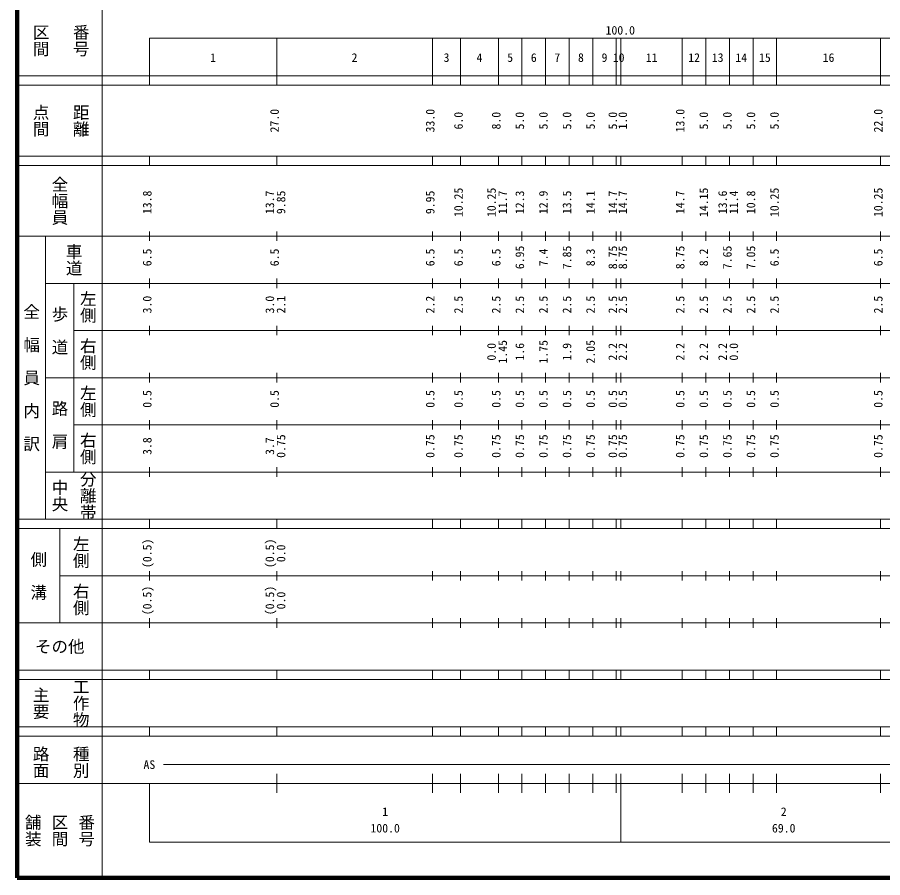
# Model space of a CAD drawing. Units: millimetres on the paper, enlarged 1000 times. Extents: x 40000 to 680000, y 20000 to 380000.
# Drawn here: x 40000 to 223487, y 20000 to 202409 of the extents above; entities that cross this region are included whole.
import ezdxf
from ezdxf.enums import TextEntityAlignment as Align

# ---------------------------------------------------------------- set-up
doc = ezdxf.new("R2010")
doc.units = ezdxf.units.MM
doc.header["$LTSCALE"] = 1000
doc.layers.add('M-TTL', color=2, linetype='Continuous', lineweight=140)
doc.layers.add('M-TTL-BAND', color=7, linetype='Continuous', lineweight=13)
doc.styles.add('@ＭＳ ゴシック', font='')
doc.styles.add('ＭＳ ゴシック', font='')
doc.styles.get('@ＭＳ ゴシック').set_extended_font_data('@MS Gothic')
doc.styles.get('ＭＳ ゴシック').set_extended_font_data('MS Gothic')

msp = doc.modelspace()

# ---------------------------------------------------------------- linework, layer by layer
at = {"layer": 'M-TTL'}
for p, q in [((40000, 380000), (40000, 20000)), ((40000, 20000), (680000, 20000))]:
    msp.add_line(p, q, dxfattribs=at)
at = {"layer": 'M-TTL-BAND'}
for p, q in [((58000, 370000), (58000, 20000)), ((68000, 198000), (579000, 198000)), ((68000, 198000), (68000, 188000)), ((95000, 188000), (95000, 198000)), ((128000, 188000), (128000, 198000)), ((134000, 188000), (134000, 198000)), ((142000, 188000), (142000, 198000)), ((147000, 188000), (147000, 198000)), ((152000, 188000), (152000, 198000)), ((157000, 188000), (157000, 198000)), ((162000, 188000), (162000, 198000)), ((167000, 188000), (167000, 198000)), ((168000, 188000), (168000, 198000)), ((181000, 188000), (181000, 198000)), ((186000, 188000), (186000, 198000)), ((191000, 188000), (191000, 198000)), ((196000, 188000), (196000, 198000)), ((201000, 188000), (201000, 198000)), ((223000, 188000), (223000, 198000)), ((40000, 190000), (579000, 190000)), ((40000, 188000), (579000, 188000)), ((40000, 173000), (579000, 173000)), ((68000, 171000), (68000, 173000)), ((95000, 171000), (95000, 173000)), ((128000, 171000), (128000, 173000)), ((134000, 171000), (134000, 173000)), ((142000, 171000), (142000, 173000)), ((147000, 171000), (147000, 173000)), ((152000, 171000), (152000, 173000)), ((157000, 171000), (157000, 173000)), ((162000, 171000), (162000, 173000)), ((167000, 171000), (167000, 173000)), ((168000, 171000), (168000, 173000)), ((181000, 171000), (181000, 173000)), ((186000, 171000), (186000, 173000)), ((191000, 171000), (191000, 173000)), ((196000, 171000), (196000, 173000)), ((201000, 171000), (201000, 173000)), ((223000, 171000), (223000, 173000)), ((40000, 171000), (579000, 171000)), ((40000, 156000), (579000, 156000)), ((46000, 96000), (46000, 156000)), ((68000, 155000), (68000, 157000)), ((95000, 155000), (95000, 157000)), ((128000, 155000), (128000, 157000)), ((134000, 155000), (134000, 157000)), ((142000, 155000), (142000, 157000)), ((147000, 155000), (147000, 157000)), ((152000, 155000), (152000, 157000)), ((157000, 155000), (157000, 157000)), ((162000, 155000), (162000, 157000)), ((167000, 155000), (167000, 157000)), ((168000, 155000), (168000, 157000)), ((181000, 155000), (181000, 157000)), ((186000, 155000), (186000, 157000)), ((191000, 155000), (191000, 157000)), ((196000, 155000), (196000, 157000)), ((201000, 155000), (201000, 157000)), ((223000, 155000), (223000, 157000)), ((68000, 145000), (68000, 147000)), ((95000, 145000), (95000, 147000)), ((128000, 145000), (128000, 147000)), ((134000, 145000), (134000, 147000)), ((142000, 145000), (142000, 147000)), ((147000, 145000), (147000, 147000)), ((152000, 145000), (152000, 147000)), ((157000, 145000), (157000, 147000)), ((162000, 145000), (162000, 147000)), ((167000, 145000), (167000, 147000)), ((168000, 145000), (168000, 147000)), ((181000, 145000), (181000, 147000)), ((186000, 145000), (186000, 147000)), ((191000, 145000), (191000, 147000)), ((196000, 145000), (196000, 147000)), ((201000, 145000), (201000, 147000)), ((223000, 145000), (223000, 147000)), ((46000, 146000), (579000, 146000)), ((52000, 146000), (52000, 106000)), ((52000, 136000), (579000, 136000)), ((68000, 135000), (68000, 137000)), ((95000, 135000), (95000, 137000)), ((128000, 135000), (128000, 137000)), ((134000, 135000), (134000, 137000)), ((142000, 135000), (142000, 137000)), ((147000, 135000), (147000, 137000)), ((152000, 135000), (152000, 137000)), ((157000, 135000), (157000, 137000)), ((162000, 135000), (162000, 137000)), ((167000, 135000), (167000, 137000)), ((168000, 135000), (168000, 137000)), ((181000, 135000), (181000, 137000)), ((186000, 135000), (186000, 137000)), ((191000, 135000), (191000, 137000)), ((196000, 135000), (196000, 137000)), ((201000, 135000), (201000, 137000)), ((223000, 135000), (223000, 137000)), ((68000, 125000), (68000, 127000)), ((95000, 125000), (95000, 127000)), ((128000, 125000), (128000, 127000)), ((134000, 125000), (134000, 127000)), ((142000, 125000), (142000, 127000)), ((147000, 125000), (147000, 127000)), ((152000, 125000), (152000, 127000)), ((157000, 125000), (157000, 127000)), ((162000, 125000), (162000, 127000)), ((167000, 125000), (167000, 127000)), ((168000, 125000), (168000, 127000)), ((181000, 125000), (181000, 127000)), ((186000, 125000), (186000, 127000)), ((191000, 125000), (191000, 127000)), ((196000, 125000), (196000, 127000)), ((201000, 125000), (201000, 127000)), ((223000, 125000), (223000, 127000)), ((46000, 126000), (579000, 126000)), ((52000, 116000), (579000, 116000)), ((68000, 115000), (68000, 117000)), ((95000, 115000), (95000, 117000)), ((128000, 115000), (128000, 117000)), ((134000, 115000), (134000, 117000)), ((142000, 115000), (142000, 117000)), ((147000, 115000), (147000, 117000)), ((152000, 115000), (152000, 117000)), ((157000, 115000), (157000, 117000)), ((162000, 115000), (162000, 117000)), ((167000, 115000), (167000, 117000)), ((168000, 115000), (168000, 117000)), ((181000, 115000), (181000, 117000)), ((186000, 115000), (186000, 117000)), ((191000, 115000), (191000, 117000)), ((196000, 115000), (196000, 117000)), ((201000, 115000), (201000, 117000)), ((223000, 115000), (223000, 117000)), ((68000, 105000), (68000, 107000)), ((95000, 105000), (95000, 107000)), ((128000, 105000), (128000, 107000)), ((134000, 105000), (134000, 107000)), ((142000, 105000), (142000, 107000)), ((147000, 105000), (147000, 107000)), ((152000, 105000), (152000, 107000)), ((157000, 105000), (157000, 107000)), ((162000, 105000), (162000, 107000)), ((167000, 105000), (167000, 107000)), ((168000, 105000), (168000, 107000)), ((181000, 105000), (181000, 107000)), ((186000, 105000), (186000, 107000)), ((191000, 105000), (191000, 107000)), ((196000, 105000), (196000, 107000)), ((201000, 105000), (201000, 107000)), ((223000, 105000), (223000, 107000)), ((46000, 106000), (579000, 106000)), ((40000, 96000), (579000, 96000)), ((68000, 94000), (68000, 96000)), ((95000, 94000), (95000, 96000)), ((128000, 94000), (128000, 96000)), ((134000, 94000), (134000, 96000)), ((142000, 94000), (142000, 96000)), ((147000, 94000), (147000, 96000)), ((152000, 94000), (152000, 96000)), ((157000, 94000), (157000, 96000)), ((162000, 94000), (162000, 96000)), ((167000, 94000), (167000, 96000)), ((168000, 94000), (168000, 96000)), ((181000, 94000), (181000, 96000)), ((186000, 94000), (186000, 96000)), ((191000, 94000), (191000, 96000)), ((196000, 94000), (196000, 96000)), ((201000, 94000), (201000, 96000)), ((223000, 94000), (223000, 96000)), ((40000, 94000), (579000, 94000)), ((49000, 94000), (49000, 74000)), ((68000, 83000), (68000, 85000)), ((95000, 83000), (95000, 85000)), ((128000, 83000), (128000, 85000)), ((134000, 83000), (134000, 85000)), ((142000, 83000), (142000, 85000)), ((147000, 83000), (147000, 85000)), ((152000, 83000), (152000, 85000)), ((157000, 83000), (157000, 85000)), ((162000, 83000), (162000, 85000)), ((167000, 83000), (167000, 85000)), ((168000, 83000), (168000, 85000)), ((181000, 83000), (181000, 85000)), ((186000, 83000), (186000, 85000)), ((191000, 83000), (191000, 85000)), ((196000, 83000), (196000, 85000)), ((201000, 83000), (201000, 85000)), ((223000, 83000), (223000, 85000)), ((49000, 84000), (579000, 84000)), ((40000, 74000), (579000, 74000)), ((68000, 73000), (68000, 75000)), ((95000, 73000), (95000, 75000)), ((128000, 73000), (128000, 75000)), ((134000, 73000), (134000, 75000)), ((142000, 73000), (142000, 75000)), ((147000, 73000), (147000, 75000)), ((152000, 73000), (152000, 75000)), ((157000, 73000), (157000, 75000)), ((162000, 73000), (162000, 75000)), ((167000, 73000), (167000, 75000)), ((168000, 73000), (168000, 75000)), ((181000, 73000), (181000, 75000)), ((186000, 73000), (186000, 75000)), ((191000, 73000), (191000, 75000)), ((196000, 73000), (196000, 75000)), ((201000, 73000), (201000, 75000)), ((223000, 73000), (223000, 75000)), ((40000, 64000), (579000, 64000)), ((68000, 62000), (68000, 64000)), ((95000, 62000), (95000, 64000)), ((128000, 62000), (128000, 64000)), ((134000, 62000), (134000, 64000)), ((142000, 62000), (142000, 64000)), ((147000, 62000), (147000, 64000)), ((152000, 62000), (152000, 64000)), ((157000, 62000), (157000, 64000)), ((162000, 62000), (162000, 64000)), ((167000, 62000), (167000, 64000)), ((168000, 62000), (168000, 64000)), ((181000, 62000), (181000, 64000)), ((186000, 62000), (186000, 64000)), ((191000, 62000), (191000, 64000)), ((196000, 62000), (196000, 64000)), ((201000, 62000), (201000, 64000)), ((223000, 62000), (223000, 64000)), ((40000, 62000), (579000, 62000)), ((40000, 52000), (579000, 52000)), ((68000, 50000), (68000, 52000)), ((95000, 50000), (95000, 52000)), ((128000, 50000), (128000, 52000)), ((134000, 50000), (134000, 52000)), ((142000, 50000), (142000, 52000)), ((147000, 50000), (147000, 52000)), ((152000, 50000), (152000, 52000)), ((157000, 50000), (157000, 52000)), ((162000, 50000), (162000, 52000)), ((167000, 50000), (167000, 52000)), ((168000, 50000), (168000, 52000)), ((181000, 50000), (181000, 52000)), ((186000, 50000), (186000, 52000)), ((191000, 50000), (191000, 52000)), ((196000, 50000), (196000, 52000)), ((201000, 50000), (201000, 52000)), ((223000, 50000), (223000, 52000)), ((40000, 50000), (579000, 50000)), ((71000, 44000), (307000, 44000)), ((95000, 38000), (95000, 42000)), ((128000, 38000), (128000, 42000)), ((134000, 38000), (134000, 42000)), ((142000, 38000), (142000, 42000)), ((147000, 38000), (147000, 42000)), ((152000, 38000), (152000, 42000)), ((157000, 38000), (157000, 42000)), ((162000, 38000), (162000, 42000)), ((167000, 38000), (167000, 42000)), ((168000, 27500), (168000, 42000)), ((181000, 38000), (181000, 42000)), ((186000, 38000), (186000, 42000)), ((191000, 38000), (191000, 42000)), ((196000, 38000), (196000, 42000)), ((201000, 38000), (201000, 42000)), ((223000, 38000), (223000, 42000)), ((40000, 40000), (579000, 40000)), ((68000, 40000), (68000, 27500)), ((68000, 27500), (579000, 27500))]:
    msp.add_line(p, q, dxfattribs=at)

# ---------------------------------------------------------------- texts
at = {"layer": 'M-TTL-BAND', "style": '@ＭＳ ゴシック'}
for s, p in [('区間', (45000, 197500)), ('番号', (53500, 197500)), ('点間', (45000, 180500)), ('距離', (53500, 180500)), ('全幅員', (49000, 163500)), ('車道', (52000, 151000)), ('左側', (55000, 141000)), ('全\u3000幅\u3000員\u3000内\u3000訳', (43000, 126000)), ('歩\u3000道', (49000, 136000)), ('右側', (55000, 131000)), ('左側', (55000, 121000)), ('路\u3000肩', (49000, 116000)), ('右側', (55000, 111000)), ('分離帯', (55000, 101000)), ('中央', (49000, 101000)), ('左側', (53500, 89000)), ('側\u3000溝', (44500, 84000)), ('右側', (53500, 79000)), ('工作物', (53500, 57000)), ('主要', (45000, 57000)), ('路面', (45000, 44500)), ('種別', (53500, 44500)), ('舗装', (43333, 30000)), ('区間', (49000, 30000)), ('番号', (54667, 30000))]:
    msp.add_text(s, height=2566, rotation=270, dxfattribs=at).set_placement(p, align=Align.MIDDLE_CENTER)
at = {"layer": 'M-TTL-BAND', "style": 'ＭＳ ゴシック'}
for s, p in [('100.0', (167844, 198195)), ('1', (81500, 192405)), ('2', (111500, 192405)), ('3', (131000, 192405)), ('4', (138000, 192405)), ('5', (144500, 192405)), ('6', (149500, 192405)), ('7', (154500, 192405)), ('8', (159500, 192405)), ('9', (164500, 192405)), ('10', (167500, 192405)), ('11', (174500, 192405)), ('12', (183500, 192405)), ('13', (188500, 192405)), ('14', (193500, 192405)), ('15', (198500, 192405)), ('16', (212000, 192405)), ('AS', (68000, 42500)), ('2', (202500, 32523)), ('1', (118000, 32523)), ('100.0', (118000, 29033)), ('69.0', (202500, 29033))]:
    msp.add_text(s, height=1833, dxfattribs=at).set_placement(p, align=Align.BOTTOM_CENTER)
for s, p in [('27.0', (96000, 180500)), ('33.0', (129000, 180500)), ('6.0', (135000, 180500)), ('8.0', (143000, 180500)), ('5.0', (148000, 180500)), ('5.0', (153000, 180500)), ('5.0', (158000, 180500)), ('5.0', (163000, 180500)), ('5.0', (167717, 180500)), ('1.0', (169831, 180500)), ('13.0', (182000, 180500)), ('5.0', (187000, 180500)), ('5.0', (192000, 180500)), ('5.0', (197000, 180500)), ('5.0', (202000, 180500)), ('22.0', (224000, 180500)), ('13.8', (69000, 163174)), ('13.7', (95000, 163174)), ('9.85', (97370, 163174)), ('9.95', (129000, 163174)), ('10.25', (135000, 163174)), ('10.25', (142000, 163174)), ('11.7', (144370, 163174)), ('12.3', (148000, 163174)), ('12.9', (153000, 163174)), ('13.5', (158000, 163174)), ('14.1', (163000, 163174)), ('14.7', (167717, 163174)), ('14.7', (169831, 163174)), ('14.7', (182000, 163174)), ('14.15', (187000, 163174)), ('13.6', (191000, 163174)), ('11.4', (193370, 163174)), ('10.8', (197000, 163174)), ('10.25', (202000, 163174)), ('10.25', (224000, 163174)), ('6.5', (69000, 151500)), ('6.5', (96000, 151500)), ('6.5', (129000, 151500)), ('6.5', (135000, 151500)), ('6.5', (143000, 151500)), ('6.95', (148000, 151500)), ('7.4', (153000, 151500)), ('7.85', (158000, 151500)), ('8.3', (163000, 151500)), ('8.75', (167717, 151500)), ('8.75', (169831, 151500)), ('8.75', (182000, 151500)), ('8.2', (187000, 151500)), ('7.65', (192000, 151500)), ('7.05', (197000, 151500)), ('6.5', (202000, 151500)), ('6.5', (224000, 151500)), ('3.0', (69000, 141500)), ('3.0', (95000, 141500)), ('2.1', (97370, 141500)), ('2.2', (129000, 141500)), ('2.5', (135000, 141500)), ('2.5', (143000, 141500)), ('2.5', (148000, 141500)), ('2.5', (153000, 141500)), ('2.5', (158000, 141500)), ('2.5', (163000, 141500)), ('2.5', (167717, 141500)), ('2.5', (169831, 141500)), ('2.5', (182000, 141500)), ('2.5', (187000, 141500)), ('2.5', (192000, 141500)), ('2.5', (197000, 141500)), ('2.5', (202000, 141500)), ('2.5', (224000, 141500)), ('0.0', (142000, 131500)), ('1.45', (144370, 131500)), ('1.6', (148000, 131500)), ('1.75', (153000, 131500)), ('1.9', (158000, 131500)), ('2.05', (163000, 131500)), ('2.2', (167717, 131500)), ('2.2', (169831, 131500)), ('2.2', (182000, 131500)), ('2.2', (187000, 131500)), ('2.2', (191000, 131500)), ('0.0', (193370, 131500)), ('0.5', (69000, 121500)), ('0.5', (96000, 121500)), ('0.5', (129000, 121500)), ('0.5', (135000, 121500)), ('0.5', (143000, 121500)), ('0.5', (148000, 121500)), ('0.5', (153000, 121500)), ('0.5', (158000, 121500)), ('0.5', (163000, 121500)), ('0.5', (167717, 121500)), ('0.5', (169831, 121500)), ('0.5', (182000, 121500)), ('0.5', (187000, 121500)), ('0.5', (192000, 121500)), ('0.5', (197000, 121500)), ('0.5', (202000, 121500)), ('0.5', (224000, 121500)), ('0.75', (97370, 111500)), ('0.75', (129000, 111500)), ('0.75', (135000, 111500)), ('0.75', (143000, 111500)), ('0.75', (148000, 111500)), ('0.75', (153000, 111500)), ('0.75', (158000, 111500)), ('0.75', (163000, 111500)), ('0.75', (167717, 111500)), ('0.75', (169831, 111500)), ('0.75', (182000, 111500)), ('0.75', (187000, 111500)), ('0.75', (192000, 111500)), ('0.75', (197000, 111500)), ('0.75', (202000, 111500)), ('0.75', (224000, 111500)), ('3.8', (69000, 111500)), ('3.7', (95000, 111500)), ('(0.5)', (69000, 88764)), ('(0.5)', (95000, 88764)), ('0.0', (97370, 88764)), ('(0.5)', (69000, 78764)), ('(0.5)', (95000, 78764)), ('0.0', (97370, 78764))]:
    msp.add_text(s, height=1833, rotation=90, dxfattribs=at).set_placement(p, align=Align.BOTTOM_CENTER)
msp.add_text('その他', height=2566, dxfattribs=at).set_placement((49000, 69000), align=Align.MIDDLE_CENTER)

doc.saveas('drawing.dxf')
